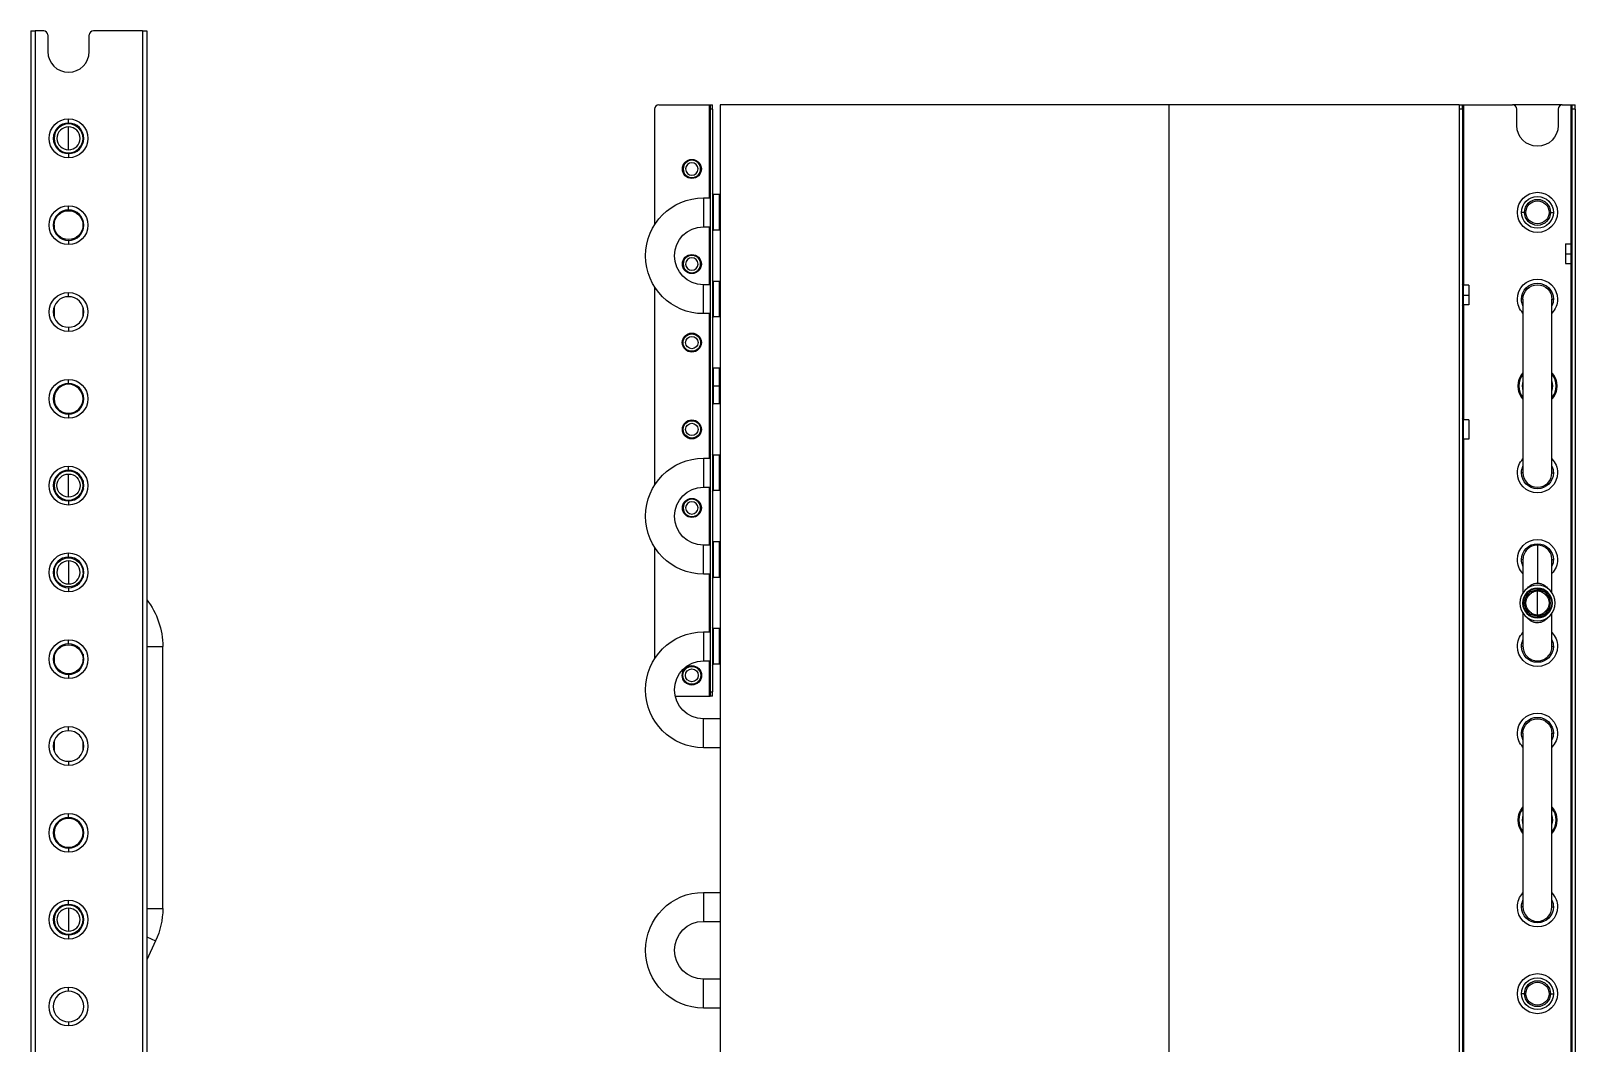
# Model space of a CAD drawing. Header units: millimetres. Extents: x 937859 to 970574, y 987894 to 996517.
# Drawn here: x 962943 to 963316.3, y 992351.8 to 992596.7 of the extents above; entities that cross this region are included whole.
import ezdxf

# ---------------------------------------------------------------- set-up
doc = ezdxf.new("R2010")
doc.units = ezdxf.units.MM
doc.header["$LTSCALE"] = 0.5
doc.layers.add('MD_Visible', color=7, linetype='Continuous', lineweight=25)
doc.layers.add('MD_Visible Narrow', color=7, linetype='Continuous', lineweight=25)

msp = doc.modelspace()

# ---------------------------------------------------------------- linework, layer by layer
at = {"layer": 'MD_Visible', "extrusion": (0, 1, 0)}
for p, q in [((962942.996, 992596.703), (962942.996, 992199.703)), ((962942.996, 992596.703), (962943.996, 992596.703)), ((962946.096, 992596.703), (962943.996, 992596.703)), ((962947.096, 992595.703), (962947.096, 992591.703)), ((962957.096, 992591.703), (962957.096, 992595.703)), ((962969.996, 992596.703), (962958.096, 992596.703)), ((962969.996, 992596.703), (962970.996, 992596.703)), ((962970.996, 992596.703), (962970.996, 992199.703)), ((963093.772, 992577.798), (963093.772, 992549.821)), ((963094.772, 992578.798), (963106.972, 992578.798)), ((963106.972, 992578.798), (963107.172, 992578.798)), ((963107.172, 992578.798), (963107.772, 992578.798)), ((963107.172, 992578.798), (963107.172, 992577.798)), ((963107.172, 992577.798), (963107.172, 992436.798)), ((963107.772, 992577.798), (963107.772, 992578.798)), ((963107.772, 992577.798), (963107.772, 992436.798)), ((963109.578, 992578.798), (963109.578, 992179.798)), ((963218.078, 992578.798), (963109.578, 992578.798)), ((963288.278, 992578.798), (963218.078, 992578.798)), ((963288.278, 992578.798), (963288.278, 992577.798)), ((963288.278, 992578.798), (963289.078, 992578.798)), ((963288.278, 992577.798), (963288.278, 992182.798)), ((963289.078, 992577.798), (963289.078, 992578.798)), ((963289.078, 992578.798), (963289.278, 992578.798)), ((963289.078, 992577.798), (963289.078, 992182.798)), ((963289.278, 992578.798), (963301.178, 992578.798)), ((963313.178, 992578.798), (963301.178, 992578.798)), ((963302.178, 992573.798), (963302.178, 992577.798)), ((963312.178, 992577.798), (963312.178, 992573.798)), ((963313.178, 992578.798), (963315.278, 992578.798)), ((963315.278, 992578.798), (963315.478, 992578.798)), ((963315.478, 992578.798), (963315.478, 992577.798)), ((963315.478, 992578.798), (963316.278, 992578.798)), ((963315.478, 992577.798), (963315.478, 992278.798)), ((963316.278, 992577.798), (963316.278, 992578.798)), ((963316.278, 992577.798), (963316.278, 992278.798)), ((962948.596, 992570.703), (962948.596, 992569.503)), ((962955.596, 992569.503), (962955.596, 992570.703)), ((963105.578, 992556.298), (963107.172, 992556.298)), ((963109.472, 992557.098), (963107.972, 992557.098)), ((963109.472, 992552.798), (963109.472, 992557.098)), ((963109.472, 992556.298), (963109.578, 992556.298)), ((962948.596, 992550.903), (962948.596, 992550.703)), ((962948.596, 992549.703), (962948.596, 992550.703)), ((962955.596, 992550.703), (962955.596, 992550.903)), ((962955.596, 992549.703), (962955.596, 992550.703)), ((963109.472, 992548.498), (963109.472, 992552.798)), ((962948.596, 992549.703), (962948.596, 992548.503)), ((962955.596, 992548.503), (962955.596, 992549.703)), ((963105.578, 992549.298), (963107.172, 992549.298)), ((963109.472, 992548.498), (963107.972, 992548.498)), ((963109.472, 992549.298), (963109.578, 992549.298)), ((963313.978, 992545.148), (963313.978, 992542.798)), ((963313.978, 992545.148), (963315.278, 992545.148)), ((963313.978, 992542.798), (963313.978, 992540.448)), ((963313.978, 992540.448), (963315.278, 992540.448)), ((963109.472, 992536.098), (963107.972, 992536.098)), ((963109.472, 992531.798), (963109.472, 992536.098)), ((963093.772, 992534.775), (963093.772, 992486.821)), ((963107.172, 992535.298), (963105.578, 992535.298)), ((963109.578, 992535.298), (963109.472, 992535.298)), ((963290.578, 992535.148), (963289.278, 992535.148)), ((963290.578, 992535.148), (963290.578, 992532.798)), ((963290.578, 992532.798), (963290.578, 992530.448)), ((962948.596, 992529.903), (962948.596, 992527.503)), ((962955.596, 992527.503), (962955.596, 992529.903)), ((963107.172, 992528.298), (963105.578, 992528.298)), ((963109.472, 992527.498), (963109.472, 992531.798)), ((963109.578, 992528.298), (963109.472, 992528.298)), ((963290.578, 992530.448), (963289.278, 992530.448)), ((963303.678, 992531.798), (963303.678, 992489.798)), ((963310.678, 992489.798), (963310.678, 992531.798)), ((963109.472, 992527.498), (963107.972, 992527.498)), ((963109.472, 992515.098), (963107.972, 992515.098)), ((963109.472, 992510.798), (963109.472, 992515.098)), ((963109.472, 992506.498), (963109.472, 992510.798)), ((962948.596, 992508.903), (962948.596, 992507.703)), ((962955.596, 992507.703), (962955.596, 992508.903)), ((963109.472, 992506.498), (963107.972, 992506.498)), ((963290.578, 992502.648), (963289.278, 992502.648)), ((963290.578, 992502.648), (963290.578, 992497.948)), ((963290.578, 992497.948), (963289.278, 992497.948)), ((963105.578, 992493.298), (963107.172, 992493.298)), ((963109.472, 992494.098), (963107.972, 992494.098)), ((963109.472, 992489.798), (963109.472, 992494.098)), ((963109.472, 992493.298), (963109.578, 992493.298)), ((962948.596, 992487.903), (962948.596, 992486.837)), ((962955.596, 992487.903), (962955.596, 992486.837)), ((963109.472, 992485.498), (963109.472, 992489.798)), ((962948.596, 992486.703), (962948.596, 992485.503)), ((962955.596, 992485.503), (962955.596, 992486.703)), ((963105.578, 992486.298), (963107.172, 992486.298)), ((963109.472, 992485.498), (963107.972, 992485.498)), ((963109.472, 992486.298), (963109.578, 992486.298)), ((963107.172, 992472.298), (963105.578, 992472.298)), ((963109.472, 992473.098), (963107.972, 992473.098)), ((963109.472, 992468.798), (963109.472, 992473.098)), ((963109.578, 992472.298), (963109.472, 992472.298)), ((963093.772, 992471.775), (963093.772, 992444.821)), ((963109.472, 992464.498), (963109.472, 992468.798)), ((963303.678, 992468.797), (963303.678, 992460.796)), ((963310.678, 992460.796), (963310.678, 992468.797)), ((962948.596, 992466.903), (962948.596, 992465.703)), ((962948.596, 992465.703), (962948.596, 992464.503)), ((962955.596, 992465.703), (962955.596, 992466.903)), ((962955.596, 992466.587), (962955.723, 992466.436)), ((962955.596, 992466.587), (962955.723, 992466.436)), ((962955.596, 992465.703), (962955.596, 992464.503)), ((963107.172, 992465.298), (963105.578, 992465.298)), ((963109.578, 992465.298), (963109.472, 992465.298)), ((963109.472, 992464.498), (963107.972, 992464.498)), ((963303.678, 992455.8), (963303.678, 992447.799)), ((963310.678, 992447.799), (963310.678, 992455.8)), ((963105.578, 992451.298), (963107.172, 992451.298)), ((963109.472, 992452.098), (963107.972, 992452.098)), ((963109.472, 992447.798), (963109.472, 992452.098)), ((963109.472, 992451.298), (963109.578, 992451.298)), ((962974.88, 992384.382), (962974.88, 992447.762)), ((963109.472, 992443.498), (963109.472, 992447.798)), ((962948.596, 992445.903), (962948.596, 992444.703)), ((962948.596, 992444.703), (962948.596, 992443.503)), ((962955.596, 992445.903), (962955.596, 992444.703)), ((962955.596, 992443.503), (962955.596, 992444.703)), ((963105.578, 992444.298), (963107.172, 992444.298)), ((963109.472, 992443.498), (963107.972, 992443.498)), ((963109.472, 992444.298), (963109.578, 992444.298)), ((963098.741, 992435.798), (963106.972, 992435.798)), ((963106.972, 992435.798), (963107.172, 992435.798)), ((963107.172, 992436.798), (963107.172, 992435.798)), ((963107.772, 992435.798), (963107.172, 992435.798)), ((963107.772, 992435.798), (963107.772, 992436.798)), ((963109.578, 992430.298), (963105.578, 992430.298)), ((962948.596, 992424.903), (962948.596, 992422.503)), ((962955.596, 992422.503), (962955.596, 992424.903)), ((963303.678, 992426.798), (963303.678, 992384.798)), ((963310.678, 992384.798), (963310.678, 992426.798)), ((963109.578, 992423.298), (963105.578, 992423.298)), ((962948.596, 992403.903), (962948.596, 992402.703)), ((962948.596, 992402.703), (962948.596, 992401.703)), ((962948.596, 992401.703), (962948.596, 992401.503)), ((962955.596, 992402.703), (962955.596, 992403.903)), ((962955.596, 992402.703), (962955.596, 992401.703)), ((962955.596, 992401.503), (962955.596, 992401.703)), ((963105.578, 992388.298), (963109.578, 992388.298)), ((962948.596, 992382.903), (962948.596, 992381.703)), ((962955.596, 992381.703), (962955.596, 992382.903)), ((963105.578, 992381.298), (963109.578, 992381.298)), ((962973.146, 992376.564), (962970.996, 992371.952)), ((963109.578, 992367.298), (963105.578, 992367.298)), ((963109.578, 992360.298), (963105.578, 992360.298))]:
    msp.add_line(p, q, dxfattribs=at)
at = {"layer": 'MD_Visible'}
for centre in [(962952.096, 992549.703), (962952.096, 992465.703), (962952.096, 992444.703)]:
    msp.add_circle(centre, 3.5, dxfattribs=at)
at = {"layer": 'MD_Visible', "extrusion": (2.49674e-16, 0, -1)}
for centre in [(-962952.096, 992507.703), (-962952.096, 992402.703)]:
    msp.add_circle(centre, 3.5, dxfattribs=at)
at = {"layer": 'MD_Visible', "extrusion": (2.49674e-16, -5.38869e-42, -1)}
msp.add_circle((-962952.096, 992486.703), 3.5, dxfattribs=at)
at = {"layer": 'MD_Visible', "extrusion": (-2.27384e-16, 5.38727e-42, -1)}
for radius in [4.3, 3.6]:
    msp.add_circle((-963307.178, 992458.298), radius, dxfattribs=at)
at = {"layer": 'MD_Visible'}
for centre, radius, start, end in [((962946.096, 992595.703), 1, 0, 90), ((962958.096, 992595.703), 1, 90, 180), ((962952.096, 992591.703), 5, 180, 0), ((963094.772, 992577.798), 1, 90, 180), ((963301.178, 992577.798), 1, 0, 90), ((963313.178, 992577.798), 1, 90, 180), ((962952.096, 992570.703), 3.7, 90, 270), ((962952.096, 992570.703), 3.5, 0, 180), ((962952.096, 992570.703), 2.79, 0, 180), ((962952.096, 992570.703), 3.7, 270, 90), ((962952.096, 992570.703), 3.5, 180, 0), ((962952.096, 992570.703), 2.79, 180, 0), ((963102.772, 992563.298), 2.1, 90, 270), ((963102.772, 992563.298), 1.5, 90, 270), ((963102.772, 992563.298), 2.1, 270, 90), ((963102.772, 992563.298), 1.5, 270, 90), ((962952.096, 992549.703), 3.7, 90, 270), ((962952.096, 992549.703), 3.7, 270, 90), ((963102.772, 992540.298), 2.1, 90, 270), ((963102.772, 992540.298), 1.5, 90, 270), ((963102.772, 992540.298), 2.1, 270, 90), ((963102.772, 992540.298), 1.5, 270, 90), ((962952.096, 992528.703), 3.7, 90, 270), ((962952.096, 992528.703), 3.7, 270, 90), ((963307.178, 992510.798), 4.5, 141.05756, 218.94244), ((963307.178, 992510.798), 4.5, 321.05756, 38.94244), ((962952.096, 992507.703), 3.7, 90, 270), ((962952.096, 992507.703), 3.7, 270, 90), ((963307.178, 992510.798), 3.7, 161.07536, 198.92464), ((963307.178, 992510.798), 3.7, 341.07536, 18.92464), ((962952.096, 992486.703), 3.7, 90, 270), ((962952.096, 992486.703), 3.7, 270, 90), ((963307.178, 992489.798), 3.5, 180, 0), ((962960.596, 992486.837), 5, 180, 191.43622), ((963102.772, 992481.298), 2.1, 90, 270), ((963102.772, 992481.298), 2.1, 270, 90), ((963102.772, 992481.298), 1.5, 90, 270), ((963102.772, 992481.298), 1.5, 270, 90), ((962952.096, 992465.703), 3.7, 90, 270), ((962952.096, 992465.703), 2.8, 90, 270), ((962952.096, 992465.703), 3.7, 270, 90), ((962952.096, 992465.703), 2.8, 270, 90), ((963307.178, 992458.298), 2.8, 132.05894, 132.06094), ((963307.178, 992458.298), 2.8, 312.05894, 312.06094), ((962952.096, 992444.703), 3.7, 90, 270), ((962952.096, 992444.703), 3.7, 270, 90), ((962952.096, 992423.703), 3.7, 90, 270), ((962952.096, 992423.703), 3.7, 270, 90), ((962952.096, 992402.703), 3.7, 90, 270), ((962952.096, 992402.703), 3.7, 270, 90), ((963307.178, 992405.798), 4.5, 141.05756, 218.94244), ((963307.178, 992405.798), 3.7, 161.07536, 198.92464), ((963307.178, 992405.798), 4.5, 321.05756, 38.94244), ((963307.178, 992405.798), 3.7, 341.07536, 18.92464), ((962952.096, 992381.703), 3.7, 90, 270), ((962952.096, 992381.703), 3.5, 0, 180), ((962952.096, 992381.703), 2.79, 0, 180), ((962952.096, 992381.703), 3.7, 270, 90), ((963307.178, 992384.798), 3.5, 180, 0), ((962952.096, 992381.703), 3.5, 180, 0), ((962952.096, 992381.703), 2.79, 180, 0), ((962952.096, 992360.703), 3.7, 90, 270), ((962952.096, 992360.703), 3.7, 270, 90)]:
    msp.add_arc(centre, radius, start, end, dxfattribs=at)
at = {"layer": 'MD_Visible', "extrusion": (-2.27384e-16, 5.38435e-42, -1)}
for centre, radius, start, end in [((-963307.178, 992573.798), 5, 180, 0), ((-963102.772, 992521.298), 2.108, 270, 90), ((-963102.772, 992521.298), 1.508, 270, 90), ((-963102.772, 992521.298), 2.108, 90, 270), ((-963102.772, 992521.298), 1.508, 90, 270), ((-963102.772, 992500.298), 2.1, 270, 90), ((-963102.772, 992500.298), 2.1, 90, 270), ((-963102.772, 992500.298), 1.5, 270, 90), ((-963102.772, 992500.298), 1.5, 90, 270), ((-963102.772, 992440.798), 2.15, 270, 90), ((-963102.772, 992440.798), 1.55, 270, 90), ((-963102.772, 992440.798), 2.15, 90, 270), ((-963102.772, 992440.798), 1.55, 90, 270)]:
    msp.add_arc(centre, radius, start, end, dxfattribs=at)
at = {"layer": 'MD_Visible', "extrusion": (-2.27384e-16, 5.38727e-42, -1)}
for centre, radius, start, end in [((-963105.578, 992542.298), 14, 0, 90), ((-963307.178, 992552.798), 4.85, 0, 180), ((-963307.178, 992552.798), 3.846, 0, 180), ((-963307.178, 992552.798), 3.14, 0, 180), ((-963307.178, 992552.798), 2.79, 0, 180), ((-963307.178, 992552.798), 4.85, 180, 0), ((-963307.178, 992552.798), 3.846, 180, 0), ((-963307.178, 992552.798), 3.14, 180, 0), ((-963307.178, 992552.798), 2.79, 180, 0), ((-963105.578, 992542.298), 7, 0, 90), ((-963105.578, 992542.298), 14, 270, 0), ((-963105.578, 992542.298), 7, 270, 0), ((-963307.178, 992531.798), 4.85, 0, 180), ((-963307.178, 992531.798), 3.846, 0, 180), ((-963307.178, 992531.798), 4.85, 316.19083, 0), ((-963307.178, 992531.798), 3.846, 335.51338, 0), ((-963307.178, 992531.798), 3.846, 180, 204.48662), ((-963307.178, 992531.798), 4.85, 180, 223.80917), ((-963105.578, 992479.298), 14, 0, 90), ((-963307.178, 992489.798), 4.85, 0, 43.80917), ((-963307.178, 992489.798), 3.846, 0, 24.48662), ((-963307.178, 992489.798), 4.85, 136.19083, 180), ((-963307.178, 992489.798), 3.846, 155.51338, 180), ((-963307.178, 992489.798), 4.85, 180, 0), ((-963307.178, 992489.798), 3.846, 180, 0), ((-963105.578, 992479.298), 7, 0, 90), ((-963105.578, 992479.298), 14, 270, 0), ((-963105.578, 992479.298), 7, 270, 0), ((-963307.178, 992468.798), 4.85, 0, 180), ((-963307.178, 992468.798), 3.846, 0, 180), ((-963307.178, 992468.798), 4.85, 316.19083, 0), ((-963307.178, 992468.798), 3.846, 335.51338, 0), ((-963307.178, 992468.798), 3.846, 180, 204.48662), ((-963307.178, 992468.798), 4.85, 180, 223.80917), ((-963105.578, 992437.298), 14, 0, 90), ((-963307.178, 992447.798), 4.85, 0, 43.80917), ((-963307.178, 992447.798), 4.85, 136.19083, 180), ((-963307.178, 992447.798), 4.85, 180, 0), ((-963307.178, 992447.798), 3.846, 0, 24.48662), ((-963307.178, 992447.798), 3.846, 180, 0), ((-963307.178, 992447.798), 3.846, 155.51338, 180), ((-963105.578, 992437.298), 7, 0, 90), ((-963105.578, 992437.298), 14, 270, 0), ((-963105.578, 992437.298), 7, 270, 0), ((-963307.178, 992426.798), 4.85, 0, 180), ((-963307.178, 992426.798), 3.846, 0, 180), ((-963307.178, 992426.798), 4.85, 316.19083, 0), ((-963307.178, 992426.798), 3.846, 335.51338, 0), ((-963307.178, 992426.798), 3.846, 180, 204.48662), ((-963307.178, 992426.798), 4.85, 180, 223.80917), ((-963105.578, 992374.298), 14, 0, 90), ((-963307.178, 992384.798), 4.85, 0, 43.80917), ((-963307.178, 992384.798), 3.846, 0, 24.48662), ((-963307.178, 992384.798), 4.85, 136.19083, 180), ((-963307.178, 992384.798), 3.846, 155.51338, 180), ((-963307.178, 992384.798), 4.85, 180, 0), ((-963307.178, 992384.798), 3.846, 180, 0), ((-963105.578, 992374.298), 7, 0, 90), ((-963105.578, 992374.298), 14, 270, 0), ((-963105.578, 992374.298), 7, 270, 0), ((-963307.178, 992363.798), 4.85, 0, 180), ((-963307.178, 992363.798), 3.846, 0, 180), ((-963307.178, 992363.798), 3.14, 0, 180), ((-963307.178, 992363.798), 2.79, 0, 180), ((-963307.178, 992363.798), 4.85, 180, 0), ((-963307.178, 992363.798), 3.846, 180, 0), ((-963307.178, 992363.798), 3.14, 180, 0), ((-963307.178, 992363.798), 2.79, 180, 0)]:
    msp.add_arc(centre, radius, start, end, dxfattribs=at)
at = {"layer": 'MD_Visible', "extrusion": (-2.27384e-16, 9.30692e-107, -1)}
for centre, start, end in [((-963107.972, 992557.298), 270, 0), ((-963107.972, 992548.298), 0, 90), ((-963315.278, 992545.348), 180, 270), ((-963315.278, 992540.248), 90, 180), ((-963107.972, 992536.298), 270, 0), ((-963289.278, 992535.348), 270, 0), ((-963289.278, 992530.248), 0, 90), ((-963107.972, 992527.298), 0, 90), ((-963107.972, 992515.298), 270, 0), ((-963107.972, 992506.298), 0, 90), ((-963289.278, 992502.848), 270, 0), ((-963289.278, 992497.748), 0, 90), ((-963107.972, 992494.298), 270, 0), ((-963107.972, 992485.298), 0, 90), ((-963107.972, 992473.298), 270, 0), ((-963107.972, 992464.298), 0, 90), ((-963107.972, 992452.298), 270, 0), ((-963107.972, 992443.298), 0, 90)]:
    msp.add_arc(centre, 0.2, start, end, dxfattribs=at)
at = {"layer": 'MD_Visible', "extrusion": (-2.27384e-16, -5.36674e-37, -1)}
for centre in [(-963307.178, 992531.798), (-963307.178, 992426.798)]:
    msp.add_arc(centre, 3.5, 0, 180, dxfattribs=at)
at = {"layer": 'MD_Visible', "extrusion": (2.49674e-16, 0, -1)}
for start, end in [(270, 90), (90, 270)]:
    msp.add_arc((-962952.096, 992486.703), 2.8, start, end, dxfattribs=at)
at = {"layer": 'MD_Visible', "extrusion": (2.49674e-16, -5.38869e-42, -1)}
msp.add_arc((-962943.596, 992486.837), 5, 180, 191.43622, dxfattribs=at)
at = {"layer": 'MD_Visible', "extrusion": (2.49674e-16, -7.53666e-43, -1)}
msp.add_arc((-962956.38, 992447.762), 18.5, 142.19244, 180, dxfattribs=at)
msp.add_arc((-962956.38, 992447.762), 18.5, 142.19244, 180, dxfattribs=at)
at = {"layer": 'MD_Visible', "extrusion": (-2.27384e-16, 0, -1)}
for start, end in [(312.06166, 47.93906), (132.06166, 227.93906)]:
    msp.add_arc((-963307.178, 992458.298), 2.8, start, end, dxfattribs=at)
at = {"layer": 'MD_Visible', "extrusion": (2.49674e-16, -5.38757e-42, -1)}
msp.add_arc((-962956.38, 992384.382), 18.5, 180, 205, dxfattribs=at)
at = {"layer": 'MD_Visible'}
for points, knots in [([(963307.178, 992461.147), (963306.988, 992461.147), (963306.801, 992461.125), (963306.614, 992461.082), (963306.415, 992461.037), (963306.226, 992460.968), (963306.046, 992460.882), (963305.949, 992460.835), (963305.854, 992460.782), (963305.766, 992460.727), (963305.669, 992460.667), (963305.578, 992460.603), (963305.494, 992460.537), (963305.426, 992460.484), (963305.362, 992460.43), (963305.303, 992460.377)], [0, 0, 0, 0, 0.26422192, 0.26422192, 0.26422192, 0.54647378, 0.54647378, 0.54647378, 0.69955615, 0.69955615, 0.69955615, 0.86631542, 0.86631542, 0.86631542, 0.99994064, 0.99994064, 0.99994064, 0.99994064]), ([(963309.054, 992460.377), (963308.996, 992460.429), (963308.935, 992460.481), (963308.87, 992460.532), (963308.705, 992460.661), (963308.517, 992460.781), (963308.318, 992460.878), (963308.139, 992460.965), (963307.952, 992461.034), (963307.754, 992461.08), (963307.568, 992461.124), (963307.373, 992461.147), (963307.178, 992461.147)], [0, 0, 0, 0, 0.1247467, 0.1247467, 0.1247467, 0.4437086, 0.4437086, 0.4437086, 0.7303071, 0.7303071, 0.7303071, 1, 1, 1, 1]), ([(963305.303, 992456.219), (963305.361, 992456.167), (963305.422, 992456.115), (963305.487, 992456.064), (963305.652, 992455.935), (963305.84, 992455.815), (963306.039, 992455.718), (963306.217, 992455.631), (963306.405, 992455.562), (963306.603, 992455.516), (963306.789, 992455.472), (963306.984, 992455.449), (963307.178, 992455.449)], [0, 0, 0, 0, 0.1247467, 0.1247467, 0.1247467, 0.4437086, 0.4437086, 0.4437086, 0.7303071, 0.7303071, 0.7303071, 1, 1, 1, 1]), ([(963307.178, 992455.449), (963307.369, 992455.449), (963307.556, 992455.471), (963307.743, 992455.514), (963307.942, 992455.559), (963308.131, 992455.628), (963308.311, 992455.714), (963308.408, 992455.761), (963308.502, 992455.813), (963308.591, 992455.869), (963308.688, 992455.929), (963308.779, 992455.993), (963308.863, 992456.059), (963308.931, 992456.112), (963308.995, 992456.166), (963309.054, 992456.219)], [0, 0, 0, 0, 0.26422192, 0.26422192, 0.26422192, 0.54647378, 0.54647378, 0.54647378, 0.69955615, 0.69955615, 0.69955615, 0.86631542, 0.86631542, 0.86631542, 0.99994064, 0.99994064, 0.99994064, 0.99994064])]:
    msp.add_open_spline(points, degree=3, knots=knots, dxfattribs=at)
at = {"layer": 'MD_Visible Narrow', "extrusion": (0, 1, 0)}
for p, q in [((962943.996, 992596.703), (962943.996, 992199.703)), ((962969.996, 992596.703), (962969.996, 992199.703)), ((963106.972, 992578.798), (963106.972, 992556.298)), ((963107.772, 992577.798), (963107.172, 992577.798)), ((963218.078, 992578.798), (963218.078, 992179.798)), ((963289.078, 992577.798), (963288.278, 992577.798)), ((963289.278, 992578.798), (963289.278, 992535.148)), ((963315.278, 992578.798), (963315.278, 992545.148)), ((963316.278, 992577.798), (963315.478, 992577.798)), ((962952.096, 992574.403), (962952.096, 992575.403)), ((962952.096, 992567.913), (962952.096, 992573.493)), ((962952.096, 992567.003), (962952.096, 992567.203)), ((962952.096, 992567.003), (962952.096, 992566.003)), ((962952.096, 992553.403), (962952.096, 992554.403)), ((963105.578, 992556.298), (963105.578, 992552.798)), ((963107.972, 992552.798), (963107.972, 992557.098)), ((962948.742, 992550.703), (962948.596, 992550.703)), ((962952.096, 992553.203), (962952.096, 992553.403)), ((962955.596, 992550.703), (962955.45, 992550.703)), ((963105.578, 992552.798), (963105.578, 992549.298)), ((963107.972, 992548.498), (963107.972, 992552.798)), ((963304.038, 992552.798), (963303.333, 992552.798)), ((963304.388, 992552.798), (963304.038, 992552.798)), ((963309.968, 992552.798), (963310.318, 992552.798)), ((963310.318, 992552.798), (963311.024, 992552.798)), ((963106.972, 992549.298), (963106.972, 992535.298)), ((962952.096, 992546.003), (962952.096, 992545.003)), ((963315.278, 992545.148), (963315.278, 992542.798)), ((963313.978, 992542.798), (963315.278, 992542.798)), ((963315.478, 992542.798), (963315.278, 992542.798)), ((963315.278, 992542.798), (963315.278, 992540.448)), ((963315.278, 992540.448), (963315.278, 992293.148)), ((963107.972, 992531.798), (963107.972, 992536.098)), ((962952.096, 992532.403), (962952.096, 992533.403)), ((963105.578, 992531.798), (963105.578, 992535.298)), ((963289.278, 992532.798), (963289.078, 992532.798)), ((963289.278, 992532.798), (963289.278, 992535.148)), ((963289.278, 992530.448), (963289.278, 992532.798)), ((963289.278, 992532.798), (963290.578, 992532.798)), ((963105.578, 992528.298), (963105.578, 992531.798)), ((963106.972, 992528.298), (963106.972, 992493.298)), ((963107.972, 992527.498), (963107.972, 992531.798)), ((963289.278, 992530.448), (963289.278, 992502.648)), ((963303.678, 992531.798), (963303.333, 992531.798)), ((963310.678, 992531.798), (963311.024, 992531.798)), ((962952.096, 992525.003), (962952.096, 992524.003)), ((963107.972, 992510.798), (963107.972, 992515.098)), ((962952.096, 992511.403), (962952.096, 992512.403)), ((963107.972, 992510.798), (963107.772, 992510.798)), ((963107.972, 992506.498), (963107.972, 992510.798)), ((963107.972, 992510.798), (963109.472, 992510.798)), ((962952.096, 992504.003), (962952.096, 992503.003)), ((963289.278, 992500.298), (963289.278, 992502.648)), ((963289.278, 992500.298), (963289.078, 992500.298)), ((963289.278, 992497.948), (963289.278, 992500.298)), ((963289.278, 992497.948), (963289.278, 992181.798)), ((962952.096, 992490.403), (962952.096, 992491.403)), ((963105.578, 992493.298), (963105.578, 992489.798)), ((963107.972, 992489.798), (963107.972, 992494.098)), ((962952.096, 992483.903), (962952.096, 992489.503)), ((963105.578, 992489.798), (963105.578, 992486.298)), ((963107.972, 992485.498), (963107.972, 992489.798)), ((963303.678, 992489.798), (963303.333, 992489.798)), ((963310.678, 992489.798), (963311.024, 992489.798)), ((962948.599, 992486.837), (962948.596, 992486.837)), ((962955.596, 992486.837), (962955.593, 992486.837)), ((963106.972, 992486.298), (963106.972, 992472.298)), ((962952.096, 992483.203), (962952.096, 992483.003)), ((962952.096, 992483.003), (962952.096, 992482.003)), ((963105.578, 992468.798), (963105.578, 992472.298)), ((963107.972, 992468.798), (963107.972, 992473.098)), ((963307.178, 992472.297), (963307.178, 992463.11)), ((962952.096, 992469.403), (962952.096, 992470.403)), ((962952.096, 992469.403), (962952.096, 992469.203)), ((962952.096, 992468.503), (962952.096, 992462.903)), ((963105.578, 992465.298), (963105.578, 992468.798)), ((963107.972, 992464.498), (963107.972, 992468.798)), ((963303.678, 992468.798), (963303.333, 992468.798)), ((963310.678, 992468.798), (963311.024, 992468.798)), ((963106.972, 992465.298), (963106.972, 992451.298)), ((962952.096, 992462.003), (962952.096, 992461.003)), ((963307.178, 992461.416), (963307.178, 992461.745)), ((963307.178, 992461.147), (963307.178, 992461.416)), ((963307.178, 992455.449), (963307.178, 992461.147)), ((963307.178, 992455.449), (963307.178, 992455.18)), ((963307.178, 992455.18), (963307.178, 992454.851)), ((963307.178, 992453.486), (963307.178, 992453.486)), ((963105.578, 992451.298), (963105.578, 992447.798)), ((963107.972, 992447.798), (963107.972, 992452.098)), ((962952.096, 992448.403), (962952.096, 992449.403)), ((962970.996, 992447.762), (962974.88, 992447.762)), ((962970.996, 992447.762), (962974.88, 992447.762)), ((963105.578, 992447.798), (963105.578, 992444.298)), ((963107.972, 992443.498), (963107.972, 992447.798)), ((963303.678, 992447.798), (963303.333, 992447.798)), ((963310.678, 992447.798), (963311.024, 992447.798)), ((963106.972, 992444.298), (963106.972, 992435.798)), ((962952.096, 992441.003), (962952.096, 992440.003)), ((963107.172, 992436.798), (963107.772, 992436.798)), ((962952.096, 992427.403), (962952.096, 992428.403)), ((963105.578, 992426.798), (963105.578, 992430.298)), ((963105.578, 992423.298), (963105.578, 992426.798)), ((963303.678, 992426.798), (963303.333, 992426.798)), ((963310.678, 992426.798), (963311.024, 992426.798)), ((962952.096, 992420.003), (962952.096, 992419.003)), ((962952.096, 992406.403), (962952.096, 992407.403)), ((962948.596, 992401.703), (962948.742, 992401.703)), ((962955.45, 992401.703), (962955.596, 992401.703)), ((962952.096, 992399.203), (962952.096, 992399.003)), ((962952.096, 992399.003), (962952.096, 992398.003)), ((962952.096, 992385.403), (962952.096, 992386.403)), ((963105.578, 992388.298), (963105.578, 992384.798)), ((962952.096, 992385.403), (962952.096, 992385.203)), ((962952.096, 992384.493), (962952.096, 992378.913)), ((962970.996, 992384.382), (962974.88, 992384.382)), ((963105.578, 992384.798), (963105.578, 992381.298)), ((963303.678, 992384.798), (963303.333, 992384.798)), ((963310.678, 992384.798), (963311.024, 992384.798)), ((962952.096, 992378.003), (962952.096, 992377.003)), ((962970.996, 992377.566), (962973.146, 992376.564)), ((962973.146, 992376.564), (962970.996, 992371.952)), ((962952.096, 992364.403), (962952.096, 992365.403)), ((963105.578, 992363.798), (963105.578, 992367.298)), ((963105.578, 992360.298), (963105.578, 992363.798)), ((963304.038, 992363.798), (963303.333, 992363.798)), ((963304.388, 992363.798), (963304.038, 992363.798)), ((963309.968, 992363.798), (963310.318, 992363.798)), ((963310.318, 992363.798), (963311.024, 992363.798)), ((962952.096, 992357.003), (962952.096, 992356.003))]:
    msp.add_line(p, q, dxfattribs=at)
at = {"layer": 'MD_Visible Narrow', "extrusion": (2.49674e-16, -5.39161e-42, -1)}
for centre, start, end in [((-962952.096, 992570.703), 270, 90), ((-962952.096, 992570.703), 90, 270), ((-962952.096, 992549.703), 270, 90), ((-962952.096, 992549.703), 90, 270), ((-962952.096, 992528.703), 270, 90), ((-962952.096, 992528.703), 90, 270), ((-962952.096, 992507.703), 270, 90), ((-962952.096, 992507.703), 90, 270), ((-962952.096, 992486.703), 270, 90), ((-962952.096, 992486.703), 90, 270), ((-962952.096, 992465.703), 270, 90), ((-962952.096, 992465.703), 90, 270), ((-962952.096, 992444.703), 270, 90), ((-962952.096, 992444.703), 90, 270), ((-962952.096, 992423.703), 270, 90), ((-962952.096, 992423.703), 90, 270), ((-962952.096, 992402.703), 270, 90), ((-962952.096, 992402.703), 90, 270), ((-962952.096, 992381.703), 270, 90), ((-962952.096, 992381.703), 90, 270), ((-962952.096, 992360.703), 270, 90), ((-962952.096, 992360.703), 90, 270)]:
    msp.add_arc(centre, 4.7, start, end, dxfattribs=at)
at = {"layer": 'MD_Visible Narrow', "extrusion": (-2.27384e-16, 5.386e-42, -1)}
for centre, start, end in [((-963102.772, 992563.298), 0, 180), ((-963102.772, 992563.298), 180, 0), ((-963102.772, 992540.298), 0, 180), ((-963102.772, 992540.298), 180, 0), ((-963102.772, 992500.298), 0, 180), ((-963102.772, 992500.298), 180, 0), ((-963102.772, 992481.298), 0, 180), ((-963102.772, 992481.298), 180, 0)]:
    msp.add_arc(centre, 2.3, start, end, dxfattribs=at)
at = {"layer": 'MD_Visible Narrow', "extrusion": (-2.27384e-16, 5.38654e-42, -1)}
for start, end in [(0, 180), (180, 0)]:
    msp.add_arc((-963102.772, 992521.298), 2.308, start, end, dxfattribs=at)
at = {"layer": 'MD_Visible Narrow', "extrusion": (-2.27384e-16, 5.38435e-42, -1)}
for centre, start, end in [((-963307.178, 992510.798), 318.13169, 41.86831), ((-963307.178, 992510.798), 138.13169, 221.86831), ((-963307.178, 992405.798), 318.13169, 41.86831), ((-963307.178, 992405.798), 138.13169, 221.86831)]:
    msp.add_arc(centre, 4.7, start, end, dxfattribs=at)
at = {"layer": 'MD_Visible Narrow'}
for radius, start, end in [(3.447, 90, 270), (3.118, 90, 270), (3.118, 270, 90)]:
    msp.add_arc((963307.178, 992458.298), radius, start, end, dxfattribs=at)
at = {"layer": 'MD_Visible Narrow', "extrusion": (-2.27384e-16, 0, -1)}
msp.add_arc((-963307.178, 992458.298), 3.447, 90, 270, dxfattribs=at)
at = {"layer": 'MD_Visible Narrow', "extrusion": (-2.27384e-16, 5.38596e-42, -1)}
for start, end in [(0, 180), (180, 0)]:
    msp.add_arc((-963102.772, 992440.798), 2.35, start, end, dxfattribs=at)
at = {"layer": 'MD_Visible Narrow', "extrusion": (2.49674e-16, 0, -1)}
msp.add_arc((-962956.38, 992384.382), 18.5, 180, 205, dxfattribs=at)
at = {"layer": 'MD_Visible Narrow'}
for points, knots in [([(963307.178, 992472.297), (963307.176, 992472.297), (963307.174, 992472.297), (963306.716, 992472.296), (963306.264, 992472.206), (963305.418, 992471.857), (963305.033, 992471.6), (963304.383, 992470.952), (963304.124, 992470.567), (963303.77, 992469.716), (963303.679, 992469.259), (963303.678, 992468.798)], [-0.55155936, -0.55155936, -0.55155936, -0.55155936, -0.55095884, -0.55095884, -0.41396223, -0.41396223, -0.27652288, -0.27652288, -0.1385178, -0.1385178, -0.00011308, -0.00011308, -0.00011308, -0.00011308]), ([(963310.678, 992468.798), (963310.678, 992469.035), (963310.654, 992469.271), (963310.558, 992469.738), (963310.486, 992469.967), (963310.21, 992470.603), (963309.952, 992470.98), (963309.304, 992471.614), (963308.921, 992471.866), (963308.081, 992472.209), (963307.632, 992472.297), (963307.178, 992472.297)], [-1.10264852, -1.10264852, -1.10264852, -1.10264852, -1.03161391, -1.03161391, -0.95960528, -0.95960528, -0.82383402, -0.82383402, -0.68758881, -0.68758881, -0.55155936, -0.55155936, -0.55155936, -0.55155936]), ([(963310.678, 992468.798), (963310.678, 992469.035), (963310.654, 992469.271), (963310.558, 992469.738), (963310.486, 992469.967), (963310.21, 992470.603), (963309.952, 992470.98), (963309.304, 992471.614), (963308.921, 992471.866), (963308.081, 992472.209), (963307.632, 992472.297), (963307.178, 992472.297)], [-1.10264852, -1.10264852, -1.10264852, -1.10264852, -1.03161391, -1.03161391, -0.95960528, -0.95960528, -0.82383402, -0.82383402, -0.68758881, -0.68758881, -0.55155936, -0.55155936, -0.55155936, -0.55155936]), ([(963304.726, 992461.83), (963304.822, 992461.952), (963304.926, 992462.068), (963305.035, 992462.176), (963305.131, 992462.271), (963305.231, 992462.361), (963305.336, 992462.444), (963305.442, 992462.527), (963305.554, 992462.605), (963305.668, 992462.674), (963305.898, 992462.814), (963306.141, 992462.923), (963306.397, 992462.998), (963306.656, 992463.073), (963306.917, 992463.11), (963307.178, 992463.11)], [0.58320472, 0.58320472, 0.58320472, 0.58320472, 0.64868095, 0.64868095, 0.64868095, 0.70629338, 0.70629338, 0.70629338, 0.76428382, 0.76428382, 0.76428382, 0.88153262, 0.88153262, 0.88153262, 1, 1, 1, 1]), ([(963307.178, 992463.11), (963307.448, 992463.11), (963307.719, 992463.071), (963307.975, 992462.996), (963308.231, 992462.921), (963308.471, 992462.813), (963308.7, 992462.674), (963308.725, 992462.658), (963308.75, 992462.643), (963308.775, 992462.627), (963308.973, 992462.498), (963309.16, 992462.346), (963309.331, 992462.174), (963309.438, 992462.066), (963309.541, 992461.949), (963309.637, 992461.826)], [0, 0, 0, 0, 0.11879952, 0.11879952, 0.11879952, 0.23701534, 0.23701534, 0.23701534, 0.25, 0.25, 0.25, 0.35326443, 0.35326443, 0.35326443, 0.41838836, 0.41838836, 0.41838836, 0.41838836]), ([(963309.635, 992454.769), (963309.537, 992454.644), (963309.433, 992454.527), (963309.323, 992454.418), (963309.227, 992454.323), (963309.126, 992454.234), (963309.021, 992454.152), (963308.914, 992454.069), (963308.803, 992453.992), (963308.688, 992453.924), (963308.457, 992453.785), (963308.214, 992453.678), (963307.959, 992453.603), (963307.889, 992453.582), (963307.818, 992453.564), (963307.748, 992453.549), (963307.558, 992453.508), (963307.366, 992453.486), (963307.174, 992453.486), (963307.145, 992453.486), (963307.116, 992453.486), (963307.088, 992453.487), (963306.849, 992453.495), (963306.61, 992453.533), (963306.381, 992453.6), (963306.126, 992453.675), (963305.885, 992453.783), (963305.657, 992453.922), (963305.612, 992453.949), (963305.568, 992453.978), (963305.525, 992454.007), (963305.348, 992454.127), (963305.181, 992454.267), (963305.026, 992454.422), (963304.976, 992454.472), (963304.928, 992454.523), (963304.88, 992454.577), (963304.827, 992454.637), (963304.772, 992454.703), (963304.72, 992454.771)], [0.28730789, 0.28730789, 0.28730789, 0.28730789, 0.31980086, 0.31980086, 0.31980086, 0.34811703, 0.34811703, 0.34811703, 0.37664758, 0.37664758, 0.37664758, 0.43454838, 0.43454838, 0.43454838, 0.45051715, 0.45051715, 0.45051715, 0.49359868, 0.49359868, 0.49359868, 0.5, 0.5, 0.5, 0.55347917, 0.55347917, 0.55347917, 0.61334281, 0.61334281, 0.61334281, 0.625, 0.625, 0.625, 0.67225613, 0.67225613, 0.67225613, 0.6875, 0.6875, 0.6875, 0.70473963, 0.70473963, 0.70473963, 0.70473963]), ([(963303.678, 992447.798), (963303.678, 992447.749), (963303.68, 992447.7), (963303.7, 992447.211), (963303.802, 992446.779), (963304.161, 992445.971), (963304.417, 992445.603), (963305.057, 992444.979), (963305.437, 992444.73), (963306.274, 992444.387), (963306.724, 992444.299), (963307.178, 992444.299), (963307.544, 992444.299), (963307.908, 992444.356), (963308.598, 992444.579), (963308.921, 992444.742), (963309.591, 992445.221), (963309.911, 992445.563), (963310.398, 992446.351), (963310.561, 992446.789), (963310.664, 992447.429), (963310.678, 992447.614), (963310.678, 992447.798)], [-0.5513249, -0.5513249, -0.5513249, -0.5513249, -0.5365825, -0.5365825, -0.4046012, -0.4046012, -0.2712647, -0.2712647, -0.1363617, -0.1363617, 0, 0, 0, 0.1097354, 0.1097354, 0.2176414, 0.2176414, 0.356669, 0.356669, 0.4956379, 0.4956379, 0.5511836, 0.5511836, 0.5511836, 0.5511836])]:
    msp.add_open_spline(points, degree=3, knots=knots, dxfattribs=at)
for points in [[(963303.678, 992468.798), (963303.678, 992468.798), (963303.678, 992468.797), (963303.678, 992468.797)], [(963303.678, 992468.798), (963303.678, 992468.798), (963303.678, 992468.797), (963303.678, 992468.797)], [(963310.678, 992468.797), (963310.678, 992468.797), (963310.678, 992468.798), (963310.678, 992468.798)], [(963303.678, 992447.799), (963303.678, 992447.799), (963303.678, 992447.798), (963303.678, 992447.798)], [(963310.678, 992447.798), (963310.678, 992447.798), (963310.678, 992447.799), (963310.678, 992447.799)], [(963310.678, 992447.798), (963310.678, 992447.798), (963310.678, 992447.799), (963310.678, 992447.799)]]:
    msp.add_open_spline(points, degree=3, dxfattribs=at)

doc.saveas('drawing.dxf')
